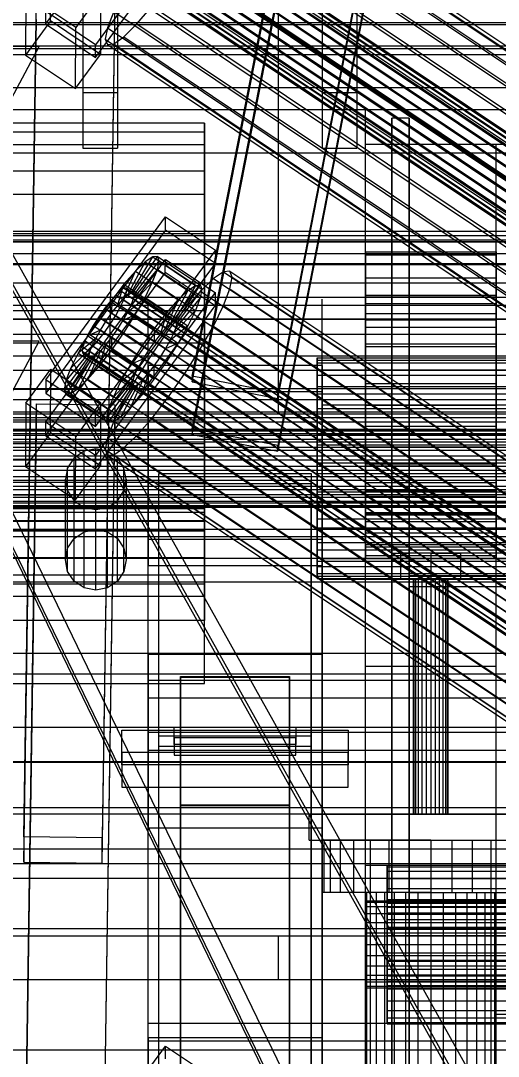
# Model space of a CAD drawing. Header units: millimetres. Extents: x -1970 to 34302, y -80068 to 6837.
# Drawn here: x -379.3 to -269.5, y -34967.7 to -34729.6 of the extents above; entities that cross this region are included whole.
import ezdxf

# ---------------------------------------------------------------- set-up
doc = ezdxf.new("R2010")
doc.units = ezdxf.units.MM
for name, color, linetype, lineweight in [('COTAS_O', 1, 'Continuous', 0), ('COTAS_P', 1, 'Continuous', 0), ('frontal_briquetadora', 7, 'Continuous', 0), ('frontal_C01', 7, 'Continuous', 0), ('frontal_C02', 7, 'Continuous', 0), ('frontal_C05', 7, 'Continuous', 0), ('frontal_C05-C07', 7, 'Continuous', 0), ('frontal_C07', 7, 'Continuous', 0), ('frontal_mezcladora', 7, 'Continuous', 0), ('frontal_tolva-C01', 7, 'Continuous', 0), ('frontal_tolva_provisional', 7, 'Continuous', 0)]:
    doc.layers.add(name, color=color, linetype=linetype, lineweight=lineweight)
doc.dimstyles.new('R19_100', dxfattribs={"dimtxt": 250, "dimasz": 150, "dimexe": 150, "dimexo": 80, "dimgap": 100, "dimtad": 1, "dimtih": 1, "dimtoh": 1, "dimdsep": 46, "dimcen": 0.09, "dimadec": 0, "dimazin": 0, "dimtfac": 1, "dimtdec": 4, "dimtofl": 0, "dimtmove": 0, "dimatfit": 3, "dimfxl": 1, "dimtolj": 1, "dimtzin": 0, "dimarcsym": 0})

# ---------------------------------------------------------------- blocks, each defined once
blk = doc.blocks.new('*D38')
at = {"layer": 'COTAS_O', "color": 0, "lineweight": -2, "transparency": 16777216}
for p, q in [((-570, -33700), (200, -33700)), ((50, -34750), (50, -33850)), ((-570, -34900), (200, -34900))]:
    blk.add_line(p, q, dxfattribs=at)
at = {"layer": 'COTAS_O', "color": 0, "transparency": 16777216}
for points in [[(25, -33850), (75, -33850), (50, -33700)], [(25, -34750), (75, -34750), (50, -34900)]]:
    blk.add_solid(points, dxfattribs=at)
at = {"layer": 'Defpoints', "color": 0, "transparency": 16777216}
for p in [(-650, -33700), (50, -33700), (-650, -34900)]:
    blk.add_point(p, dxfattribs=at)
blk = doc.blocks.new('*D39')
at = {"layer": 'COTAS_O', "color": 0, "lineweight": -2, "transparency": 16777216}
for p, q in [((-650, -34820), (-650, -34050)), ((650, -34820), (650, -34050)), ((-500, -34200), (500, -34200))]:
    blk.add_line(p, q, dxfattribs=at)
at = {"layer": 'COTAS_O', "color": 0, "transparency": 16777216}
for points in [[(-500, -34175), (-500, -34225), (-650, -34200)], [(500, -34175), (500, -34225), (650, -34200)]]:
    blk.add_solid(points, dxfattribs=at)
at = {"layer": 'Defpoints', "color": 0, "transparency": 16777216}
for p in [(650, -34200), (-650, -34900), (650, -34900)]:
    blk.add_point(p, dxfattribs=at)
blk = doc.blocks.new('*D42')
at = {"layer": 'COTAS_P', "color": 0, "lineweight": -2, "transparency": 16777216}
for p, q in [((-724, -34900), (46, -34900)), ((-104, -35850), (-104, -35050)), ((-724, -36000), (46, -36000))]:
    blk.add_line(p, q, dxfattribs=at)
at = {"layer": 'COTAS_P', "color": 0, "transparency": 16777216}
for points in [[(-129, -35050), (-79, -35050), (-104, -34900)], [(-129, -35850), (-79, -35850), (-104, -36000)]]:
    blk.add_solid(points, dxfattribs=at)
at = {"layer": 'Defpoints', "color": 0, "transparency": 16777216}
for p in [(-804, -34900), (-104, -34900), (-804, -36000)]:
    blk.add_point(p, dxfattribs=at)

msp = doc.modelspace()

# ---------------------------------------------------------------- linework, layer by layer
at = {"layer": 'frontal_briquetadora'}
for p, q in [((-320, -34736), (-320, -34680)), ((-430, -34736), (-210, -34736)), ((-430, -34736), (-320, -34736)), ((-320, -34736), (-210, -34736)), ((-320, -34760), (-320, -34736)), ((-320, -34750), (-320, -34736)), ((-430, -34750), (-210, -34750)), ((-430, -34750), (-320, -34750)), ((-320, -34750), (-210, -34750)), ((-320, -34760), (-320, -34750)), ((-490, -34760), (490, -34760)), ((-490, -34760), (340, -34760)), ((-490, -34760), (-320, -34760)), ((-490, -34940), (340, -34940)), ((-490, -34940), (490, -34940)), ((-490, -34940), (-320, -34940)), ((-320, -34950), (-320, -34940)), ((-1330, -34950), (340, -34950)), ((-1330, -34950), (-320, -34950))]:
    msp.add_line(p, q, dxfattribs=at)
at = {"layer": 'frontal_C01'}
for p, q in [((430, -34730.537), (-430, -34730.537)), ((-430, -34838.537), (-375, -34735.537)), ((-375, -34735.537), (-430, -34735.537)), ((-425, -34735.426), (425, -34735.426)), ((-373.501, -34812.183), (-345.969, -34774.74)), ((-345.981, -34777.783), (-345.969, -34774.74)), ((-345.969, -34774.74), (-334.501, -34782.393)), ((-345.981, -34777.783), (-373.513, -34815.227)), ((-334.513, -34785.437), (-345.981, -34777.783)), ((430, -34780.537), (-430, -34780.537)), ((-334.501, -34782.393), (-362.033, -34819.837)), ((-334.501, -34782.393), (-334.513, -34785.437)), ((430, -34785.537), (-430, -34785.537)), ((-373.539, -34821.923), (-346.008, -34784.48)), ((-362.045, -34822.88), (-334.513, -34785.437)), ((-354.71, -34792.719), (-350.645, -34785.05)), ((-353.892, -34792.17), (-348.918, -34783.893)), ((-353.378, -34792.129), (-347.835, -34783.807)), ((-353.205, -34792.599), (-347.47, -34784.798)), ((-350.645, -34785.05), (-352.899, -34787.201)), ((-348.918, -34783.893), (-350.645, -34785.05)), ((-350.645, -34785.05), (-340.816, -34791.61)), ((-347.835, -34783.807), (-348.918, -34783.893)), ((-348.918, -34783.893), (-339.088, -34790.453)), ((-347.847, -34786.8), (-347.47, -34784.798)), ((-347.835, -34783.807), (-338.005, -34790.367)), ((-347.47, -34784.798), (-347.835, -34783.807)), ((-347.47, -34784.798), (-337.64, -34791.358)), ((-346.02, -34787.523), (-346.008, -34784.48)), ((-346.008, -34784.48), (-334.539, -34792.133)), ((-346.02, -34787.523), (-373.551, -34824.967)), ((-355.777, -34793.737), (-352.899, -34787.201)), ((-352.899, -34787.201), (-355.525, -34790.198)), ((-353.384, -34793.547), (-347.847, -34786.8)), ((-352.899, -34787.201), (-343.069, -34793.761)), ((-348.941, -34789.676), (-347.847, -34786.8)), ((-347.847, -34786.8), (-338.017, -34793.36)), ((-334.551, -34795.177), (-346.02, -34787.523)), ((-332.629, -34787.342), (-334.938, -34788.889)), ((-331.181, -34787.227), (-332.629, -34787.342)), ((-332.629, -34787.342), (-148.32, -34910.34)), ((-330.692, -34788.553), (-331.181, -34787.227)), ((-331.181, -34787.227), (-146.872, -34910.225)), ((-355.525, -34790.198), (-358.345, -34793.837)), ((-357.021, -34795.157), (-355.525, -34790.198)), ((-355.525, -34790.198), (-345.695, -34796.758)), ((-353.902, -34794.91), (-348.941, -34789.676)), ((-350.678, -34793.229), (-348.941, -34789.676)), ((-348.941, -34789.676), (-339.111, -34796.236)), ((-334.938, -34788.889), (-337.95, -34791.764)), ((-334.938, -34788.889), (-150.629, -34911.887)), ((-331.197, -34791.229), (-330.692, -34788.553)), ((-330.692, -34788.553), (-146.383, -34911.551)), ((-334.539, -34792.133), (-362.071, -34829.577)), ((-357.415, -34792.644), (-358.659, -34794.063)), ((-356.348, -34791.625), (-357.415, -34792.644)), ((-357.415, -34792.644), (-143.617, -34935.322)), ((-355.53, -34791.077), (-356.348, -34791.625)), ((-356.348, -34791.625), (-142.549, -34934.303)), ((-355.541, -34793.816), (-355.022, -34792.454)), ((-355.017, -34791.036), (-355.53, -34791.077)), ((-355.53, -34791.077), (-141.731, -34933.755)), ((-355.022, -34792.454), (-354.844, -34791.506)), ((-355.022, -34792.454), (-141.224, -34935.132)), ((-354.844, -34791.506), (-355.017, -34791.036)), ((-355.017, -34791.036), (-141.218, -34933.714)), ((-354.844, -34791.506), (-141.045, -34934.184)), ((-354.71, -34792.719), (-353.892, -34792.17)), ((-353.892, -34792.17), (-353.378, -34792.129)), ((-344.062, -34798.73), (-353.892, -34792.17)), ((-353.205, -34792.599), (-353.384, -34793.547)), ((-343.549, -34798.689), (-353.378, -34792.129)), ((-353.378, -34792.129), (-353.205, -34792.599)), ((-343.376, -34799.159), (-353.205, -34792.599)), ((-340.816, -34791.61), (-344.88, -34799.278)), ((-339.088, -34790.453), (-344.062, -34798.73)), ((-338.005, -34790.367), (-343.549, -34798.689)), ((-337.64, -34791.358), (-343.376, -34799.159)), ((-343.069, -34793.761), (-340.816, -34791.61)), ((-337.95, -34791.764), (-341.461, -34795.771)), ((-340.816, -34791.61), (-339.088, -34790.453)), ((-339.088, -34790.453), (-338.005, -34790.367)), ((-337.64, -34791.358), (-338.017, -34793.36)), ((-338.005, -34790.367), (-337.64, -34791.358)), ((-337.95, -34791.764), (-153.641, -34914.762)), ((-334.539, -34792.133), (-334.551, -34795.177)), ((-332.659, -34795.073), (-331.197, -34791.229)), ((-331.197, -34791.229), (-146.887, -34914.227)), ((-358.345, -34793.837), (-361.166, -34797.87)), ((-358.659, -34794.063), (-359.995, -34795.787)), ((-358.659, -34794.063), (-144.861, -34936.741)), ((-358.345, -34793.837), (-358.357, -34796.881)), ((-348.515, -34800.397), (-358.345, -34793.837)), ((-357.021, -34795.157), (-355.777, -34793.737)), ((-356.363, -34795.499), (-355.541, -34793.816)), ((-355.777, -34793.737), (-354.71, -34792.719)), ((-345.947, -34800.297), (-355.777, -34793.737)), ((-355.541, -34793.816), (-141.742, -34936.494)), ((-354.725, -34796.593), (-350.678, -34793.229)), ((-353.902, -34794.91), (-354.725, -34796.593)), ((-344.88, -34799.278), (-354.71, -34792.719)), ((-353.384, -34793.547), (-353.902, -34794.91)), ((-344.073, -34801.469), (-353.902, -34794.91)), ((-343.554, -34800.107), (-353.384, -34793.547)), ((-352.938, -34797.218), (-350.678, -34793.229)), ((-350.678, -34793.229), (-340.848, -34799.789)), ((-343.069, -34793.761), (-345.947, -34800.297)), ((-345.695, -34796.758), (-343.069, -34793.761)), ((-338.017, -34793.36), (-343.554, -34800.107)), ((-338.017, -34793.36), (-339.111, -34796.236)), ((-362.083, -34832.62), (-334.551, -34795.177)), ((-359.995, -34795.787), (-361.332, -34797.698)), ((-146.196, -34938.465), (-359.995, -34795.787)), ((-359.693, -34798.791), (-358.357, -34796.881)), ((-358.68, -34799.356), (-357.434, -34797.389)), ((-358.357, -34796.881), (-357.021, -34795.157)), ((-358.357, -34796.881), (-348.527, -34803.44)), ((-357.434, -34797.389), (-356.363, -34795.499)), ((-357.434, -34797.389), (-143.635, -34940.066)), ((-347.191, -34801.717), (-357.021, -34795.157)), ((-356.363, -34795.499), (-142.565, -34938.177)), ((-354.725, -34796.593), (-355.796, -34798.482)), ((-355.796, -34798.482), (-352.938, -34797.218)), ((-355.569, -34801.37), (-352.938, -34797.218)), ((-344.895, -34803.152), (-354.725, -34796.593)), ((-352.938, -34797.218), (-343.108, -34803.777)), ((-348.515, -34800.397), (-345.695, -34796.758)), ((-345.695, -34796.758), (-347.191, -34801.717)), ((-341.461, -34795.771), (-345.231, -34800.635)), ((-339.111, -34796.236), (-344.073, -34801.469)), ((-341.461, -34795.771), (-157.152, -34918.769)), ((-339.111, -34796.236), (-340.848, -34799.789)), ((-334.981, -34799.823), (-332.659, -34795.073)), ((-332.659, -34795.073), (-148.35, -34918.071)), ((-361.166, -34797.87), (-363.797, -34802.022)), ((-362.578, -34799.665), (-363.648, -34801.554)), ((-361.332, -34797.698), (-362.578, -34799.665)), ((-362.578, -34799.665), (-148.779, -34942.342)), ((-361.332, -34797.698), (-147.533, -34940.375)), ((-359.693, -34798.791), (-361.166, -34797.87)), ((-361.166, -34797.87), (-351.336, -34804.43)), ((-360.939, -34800.758), (-359.693, -34798.791)), ((-360.017, -34801.266), (-358.68, -34799.356)), ((-349.863, -34805.351), (-359.693, -34798.791)), ((-358.68, -34799.356), (-144.881, -34942.033)), ((-355.796, -34798.482), (-357.042, -34800.449)), ((-345.966, -34805.042), (-355.796, -34798.482)), ((-344.88, -34799.278), (-345.947, -34800.297)), ((-340.848, -34799.789), (-344.895, -34803.152)), ((-344.062, -34798.73), (-344.88, -34799.278)), ((-343.549, -34798.689), (-344.062, -34798.73)), ((-343.554, -34800.107), (-343.376, -34799.159)), ((-343.376, -34799.159), (-343.549, -34798.689)), ((-340.848, -34799.789), (-343.108, -34803.777)), ((-338.003, -34805.155), (-334.981, -34799.823)), ((-334.981, -34799.823), (-150.672, -34922.821)), ((-363.797, -34802.022), (-366.057, -34806.011)), ((-363.648, -34801.554), (-364.471, -34803.237)), ((-360.939, -34800.758), (-363.797, -34802.022)), ((-363.797, -34802.022), (-353.967, -34808.582)), ((-363.648, -34801.554), (-149.85, -34944.232)), ((-362.01, -34802.647), (-360.939, -34800.758)), ((-361.352, -34802.99), (-360.017, -34801.266)), ((-351.109, -34807.318), (-360.939, -34800.758)), ((-360.017, -34801.266), (-146.218, -34943.944)), ((-358.39, -34805.403), (-355.569, -34801.37)), ((-357.042, -34800.449), (-358.378, -34802.359)), ((-357.042, -34800.449), (-355.569, -34801.37)), ((-347.212, -34807.009), (-357.042, -34800.449)), ((-355.569, -34801.37), (-345.739, -34807.93)), ((-351.336, -34804.43), (-348.515, -34800.397)), ((-345.231, -34800.635), (-349.002, -34806.027)), ((-348.527, -34803.44), (-348.515, -34800.397)), ((-347.191, -34801.717), (-348.527, -34803.44)), ((-345.947, -34800.297), (-347.191, -34801.717)), ((-160.922, -34923.633), (-345.231, -34800.635)), ((-344.895, -34803.152), (-344.073, -34801.469)), ((-344.073, -34801.469), (-343.554, -34800.107)), ((-362.833, -34804.33), (-367.794, -34809.564)), ((-362.01, -34802.647), (-366.057, -34806.011)), ((-364.471, -34803.237), (-364.989, -34804.599)), ((-364.471, -34803.237), (-150.672, -34945.915)), ((-363.664, -34805.428), (-362.596, -34804.409)), ((-363.351, -34805.692), (-362.833, -34804.33)), ((-362.833, -34804.33), (-362.01, -34802.647)), ((-353.003, -34810.89), (-362.833, -34804.33)), ((-362.596, -34804.409), (-361.352, -34802.99)), ((-362.596, -34804.409), (-148.798, -34947.087)), ((-352.18, -34809.207), (-362.01, -34802.647)), ((-361.352, -34802.99), (-147.554, -34945.668)), ((-359.714, -34804.083), (-361.21, -34809.042)), ((-359.714, -34804.083), (-360.958, -34805.503)), ((-358.378, -34802.359), (-359.714, -34804.083)), ((-349.884, -34810.643), (-359.714, -34804.083)), ((-358.378, -34802.359), (-358.39, -34805.403)), ((-348.548, -34808.919), (-358.378, -34802.359)), ((-353.967, -34808.582), (-351.336, -34804.43)), ((-351.336, -34804.43), (-349.863, -34805.351)), ((-348.527, -34803.44), (-349.863, -34805.351)), ((-345.966, -34805.042), (-344.895, -34803.152)), ((-343.108, -34803.777), (-345.966, -34805.042)), ((-343.108, -34803.777), (-345.739, -34807.93)), ((-363.53, -34806.641), (-369.265, -34814.441)), ((-363.351, -34805.692), (-368.888, -34812.44)), ((-366.057, -34806.011), (-367.794, -34809.564)), ((-362.025, -34806.521), (-366.09, -34814.19)), ((-366.057, -34806.011), (-356.228, -34812.571)), ((-364.989, -34804.599), (-365.168, -34805.547)), ((-365.168, -34805.547), (-364.995, -34806.017)), ((-365.168, -34805.547), (-151.369, -34948.225)), ((-364.995, -34806.017), (-364.482, -34805.976)), ((-364.995, -34806.017), (-151.196, -34948.695)), ((-364.989, -34804.599), (-151.191, -34947.277)), ((-364.482, -34805.976), (-363.664, -34805.428)), ((-364.482, -34805.976), (-150.683, -34948.654)), ((-360.958, -34805.503), (-363.836, -34812.039)), ((-363.664, -34805.428), (-149.865, -34948.106)), ((-363.53, -34806.641), (-363.351, -34805.692)), ((-363.357, -34807.11), (-363.53, -34806.641)), ((-353.7, -34813.201), (-363.53, -34806.641)), ((-353.521, -34812.252), (-363.351, -34805.692)), ((-362.025, -34806.521), (-362.843, -34807.07)), ((-360.958, -34805.503), (-362.025, -34806.521)), ((-352.196, -34813.081), (-362.025, -34806.521)), ((-361.21, -34809.042), (-358.39, -34805.403)), ((-351.128, -34812.063), (-360.958, -34805.503)), ((-358.39, -34805.403), (-348.56, -34811.963)), ((-349.002, -34806.027), (-352.519, -34811.578)), ((-349.863, -34805.351), (-351.109, -34807.318)), ((-349.002, -34806.027), (-164.693, -34929.025)), ((-347.212, -34807.009), (-345.966, -34805.042)), ((-341.52, -34810.706), (-338.003, -34805.155)), ((-338.003, -34805.155), (-153.694, -34928.153)), ((-363.357, -34807.11), (-368.9, -34815.433)), ((-362.843, -34807.07), (-367.817, -34815.347)), ((-363.836, -34812.039), (-361.21, -34809.042)), ((-362.843, -34807.07), (-363.357, -34807.11)), ((-353.527, -34813.67), (-363.357, -34807.11)), ((-353.014, -34813.63), (-362.843, -34807.07)), ((-361.21, -34809.042), (-351.38, -34815.602)), ((-356.228, -34812.571), (-353.967, -34808.582)), ((-356.228, -34812.571), (-352.18, -34809.207)), ((-353.967, -34808.582), (-351.109, -34807.318)), ((-352.18, -34809.207), (-353.003, -34810.89)), ((-351.109, -34807.318), (-352.18, -34809.207)), ((-349.884, -34810.643), (-348.548, -34808.919)), ((-345.739, -34807.93), (-348.56, -34811.963)), ((-348.56, -34811.963), (-348.548, -34808.919)), ((-348.548, -34808.919), (-347.212, -34807.009)), ((-345.739, -34807.93), (-347.212, -34807.009)), ((-311.15, -34808.289), (-311.15, -34807.113)), ((-311.15, -34807.113), (-311.15, -34807.665)), ((-311.15, -34807.113), (311.15, -34807.113)), ((-311.15, -34807.665), (-311.15, -34809.909)), ((-311.15, -34807.665), (311.15, -34807.665)), ((-311.15, -34811.115), (-311.15, -34808.289)), ((-311.15, -34808.289), (311.15, -34808.289)), ((-378.086, -34817.511), (-372.35, -34809.71)), ((-372.408, -34824.32), (-372.35, -34809.71)), ((-372.35, -34809.71), (-360.882, -34817.363)), ((-367.794, -34809.564), (-368.888, -34812.44)), ((-367.794, -34809.564), (-357.964, -34816.124)), ((-357.964, -34816.124), (-353.003, -34810.89)), ((-352.519, -34811.578), (-355.541, -34816.91)), ((-353.003, -34810.89), (-353.521, -34812.252)), ((-352.519, -34811.578), (-168.21, -34934.576)), ((-351.38, -34815.602), (-349.884, -34810.643)), ((-351.128, -34812.063), (-349.884, -34810.643)), ((-345.291, -34816.098), (-341.52, -34810.706)), ((-341.52, -34810.706), (-157.211, -34933.704)), ((-311.15, -34809.909), (-311.15, -34813.691)), ((-311.15, -34809.909), (311.15, -34809.909)), ((-311.15, -34815.396), (-311.15, -34811.115)), ((-311.15, -34811.115), (311.15, -34811.115)), ((-373.501, -34812.183), (-373.513, -34815.227)), ((-362.033, -34819.837), (-373.501, -34812.183)), ((-368.888, -34812.44), (-369.265, -34814.441)), ((-368.888, -34812.44), (-359.058, -34818.999)), ((-366.09, -34814.19), (-363.836, -34812.039)), ((-363.836, -34812.039), (-354.006, -34818.599)), ((-359.436, -34821.001), (-353.7, -34813.201)), ((-359.07, -34821.993), (-353.527, -34813.67)), ((-359.058, -34818.999), (-353.521, -34812.252)), ((-357.987, -34821.907), (-353.014, -34813.63)), ((-357.964, -34816.124), (-356.228, -34812.571)), ((-356.26, -34820.749), (-352.196, -34813.081)), ((-354.006, -34818.599), (-351.128, -34812.063)), ((-353.521, -34812.252), (-353.7, -34813.201)), ((-353.7, -34813.201), (-353.527, -34813.67)), ((-353.527, -34813.67), (-353.014, -34813.63)), ((-353.014, -34813.63), (-352.196, -34813.081)), ((-352.196, -34813.081), (-351.128, -34812.063)), ((-348.56, -34811.963), (-351.38, -34815.602)), ((-311.15, -34813.691), (-311.15, -34818.754)), ((-311.15, -34813.691), (311.15, -34813.691)), ((-373.513, -34815.227), (-362.045, -34822.88)), ((-369.265, -34814.441), (-368.9, -34815.433)), ((-369.265, -34814.441), (-359.436, -34821.001)), ((-368.9, -34815.433), (-367.817, -34815.347)), ((-368.9, -34815.433), (-359.07, -34821.993)), ((-367.817, -34815.347), (-366.09, -34814.19)), ((-367.817, -34815.347), (-357.987, -34821.907)), ((-366.09, -34814.19), (-356.26, -34820.749)), ((-359.058, -34818.999), (-357.964, -34816.124)), ((-351.38, -34815.602), (-354.006, -34818.599)), ((-349.061, -34820.962), (-345.291, -34816.098)), ((-345.291, -34816.098), (-160.982, -34939.096)), ((-311.15, -34820.842), (-311.15, -34815.396)), ((-311.15, -34815.396), (311.15, -34815.396)), ((-378.512, -35010.676), (-375.644, -34817.676)), ((-378.086, -34817.511), (-378.143, -34832.121)), ((-366.618, -34825.164), (-378.086, -34817.511)), ((-375.644, -34823.764), (-375.644, -34817.676)), ((-375.644, -34817.676), (-357.646, -34817.919)), ((-360.882, -34817.363), (-366.618, -34825.164)), ((-360.882, -34817.363), (-360.939, -34831.973)), ((-357.646, -34817.919), (-360.514, -35010.919)), ((-355.541, -34816.91), (-357.863, -34821.66)), ((-357.646, -34817.919), (-357.646, -34824.007)), ((-354.006, -34818.599), (-356.26, -34820.749)), ((-355.541, -34816.91), (-171.232, -34939.908)), ((-311.15, -34818.754), (-311.15, -34824.753)), ((-311.15, -34818.754), (311.15, -34818.754)), ((-362.045, -34822.88), (-362.033, -34819.837)), ((-359.436, -34821.001), (-359.058, -34818.999)), ((-359.07, -34821.993), (-359.436, -34821.001)), ((-356.26, -34820.749), (-357.987, -34821.907)), ((-352.572, -34824.969), (-349.061, -34820.962)), ((-349.061, -34820.962), (-164.752, -34943.961)), ((-311.15, -34827.082), (-311.15, -34820.842)), ((-311.15, -34820.842), (311.15, -34820.842)), ((-440, -34823.494), (440, -34823.494)), ((-373.539, -34821.923), (-373.551, -34824.967)), ((-362.071, -34829.577), (-373.539, -34821.923)), ((-357.863, -34821.66), (-359.326, -34825.504)), ((-357.987, -34821.907), (-359.07, -34821.993)), ((-357.863, -34821.66), (-173.554, -34944.658)), ((-440, -34823.69), (440, -34823.69)), ((-440, -34823.911), (440, -34823.911)), ((-440, -34824.485), (440, -34824.485)), ((-440, -34824.912), (440, -34824.912)), ((-440, -34825.825), (440, -34825.825)), ((-378.512, -35016.764), (-375.644, -34823.764)), ((-372.408, -34824.32), (-378.143, -34832.121)), ((-357.646, -34824.007), (-375.644, -34823.764)), ((-373.551, -34824.967), (-362.083, -34832.62)), ((-360.939, -34831.973), (-372.408, -34824.32)), ((-366.675, -34839.774), (-366.618, -34825.164)), ((-360.514, -35017.007), (-357.646, -34824.007)), ((-359.326, -34825.504), (-359.83, -34828.18)), ((-359.326, -34825.504), (-175.016, -34948.502)), ((-355.584, -34827.844), (-352.572, -34824.969)), ((-352.572, -34824.969), (-168.263, -34947.967)), ((-311.15, -34824.753), (-311.15, -34831.278)), ((311.15, -34824.753), (-311.15, -34824.753)), ((-440, -34826.429), (440, -34826.429)), ((-440, -34827.619), (440, -34827.619)), ((-440, -34828.359), (440, -34828.359)), ((-359.83, -34828.18), (-359.341, -34829.506)), ((-359.83, -34828.18), (-175.521, -34951.179)), ((-357.893, -34829.391), (-355.584, -34827.844)), ((-355.584, -34827.844), (-171.275, -34950.842)), ((-311.15, -34833.69), (-311.15, -34827.082)), ((-311.15, -34827.082), (311.15, -34827.082)), ((440, -34829.745), (-440, -34829.745)), ((-440, -34830.57), (440, -34830.57)), ((-362.083, -34832.62), (-362.071, -34829.577)), ((-359.341, -34829.506), (-357.893, -34829.391)), ((-359.341, -34829.506), (-175.032, -34952.504)), ((-357.893, -34829.391), (-173.584, -34952.39)), ((-440, -34832.057), (440, -34832.057)), ((-440, -34832.911), (440, -34832.911)), ((-378.143, -34832.121), (-366.675, -34839.774)), ((-366.675, -34839.774), (-360.939, -34831.973)), ((-311.15, -34831.278), (-311.15, -34837.886)), ((-311.15, -34831.278), (311.15, -34831.278)), ((-440, -34834.398), (440, -34834.398)), ((-440, -34835.223), (440, -34835.223)), ((-311.15, -34840.215), (-311.15, -34833.69)), ((-311.15, -34833.69), (311.15, -34833.69)), ((-440, -34836.609), (440, -34836.609)), ((-440, -34837.349), (440, -34837.349)), ((-311.15, -34837.886), (-311.15, -34844.126)), ((-311.15, -34837.886), (311.15, -34837.886)), ((-440, -34838.539), (440, -34838.539)), ((-440, -34839.143), (440, -34839.143)), ((-440, -34840.056), (440, -34840.056)), ((-311.15, -34846.214), (-311.15, -34840.215)), ((-311.15, -34840.215), (311.15, -34840.215)), ((-440, -34840.483), (440, -34840.483)), ((-440, -34841.057), (440, -34841.057)), ((-440, -34841.278), (440, -34841.278)), ((-440, -34841.474), (440, -34841.474)), ((-311.15, -34844.126), (-311.15, -34849.572)), ((-311.15, -34844.126), (311.15, -34844.126)), ((-450, -34846.475), (450, -34846.475)), ((-311.15, -34851.277), (-311.15, -34846.214)), ((-311.15, -34846.214), (311.15, -34846.214)), ((-311.15, -34849.572), (-311.15, -34853.853)), ((-311.15, -34849.572), (311.15, -34849.572)), ((-311.15, -34855.059), (-311.15, -34851.277)), ((-311.15, -34851.277), (311.15, -34851.277)), ((-311.15, -34853.853), (-311.15, -34856.679)), ((-311.15, -34853.853), (311.15, -34853.853)), ((-311.15, -34857.303), (-311.15, -34855.059)), ((-311.15, -34855.059), (311.15, -34855.059)), ((-311.15, -34856.679), (-311.15, -34857.855)), ((-311.15, -34856.679), (311.15, -34856.679)), ((450, -34858.65), (-450, -34858.65)), ((-311.15, -34857.855), (-311.15, -34857.303)), ((-311.15, -34857.303), (311.15, -34857.303)), ((-311.15, -34857.855), (311.15, -34857.855)), ((450, -34879.814), (-450, -34879.814)), ((-450, -34891.989), (450, -34891.989))]:
    msp.add_line(p, q, dxfattribs=at)
at = {"layer": 'frontal_C02'}
for p, q in [((-346.02, -34692.779), (-373.551, -34730.372)), ((-334.938, -34694.669), (-150.629, -34818.153)), ((-332.629, -34693.045), (-148.32, -34816.529)), ((-331.181, -34692.848), (-146.872, -34816.332)), ((-330.692, -34694.092), (-146.383, -34817.576)), ((-356.348, -34697.262), (-142.549, -34840.503)), ((-355.53, -34696.687), (-141.731, -34839.928)), ((-355.017, -34696.617), (-141.218, -34839.858)), ((-354.844, -34697.057), (-141.045, -34840.299)), ((-331.197, -34696.691), (-146.887, -34820.175)), ((-334.539, -34697.54), (-362.071, -34735.133)), ((-358.659, -34699.741), (-144.861, -34842.982)), ((-357.415, -34698.304), (-143.617, -34841.545)), ((-355.541, -34699.317), (-141.742, -34842.558)), ((-355.022, -34697.978), (-141.224, -34841.22)), ((-337.95, -34697.609), (-153.641, -34821.093)), ((-362.083, -34738.056), (-334.551, -34700.463)), ((-146.196, -34844.717), (-359.995, -34701.476)), ((-356.363, -34700.982), (-142.565, -34844.223)), ((-341.461, -34701.666), (-157.152, -34825.149)), ((-332.659, -34700.469), (-148.35, -34823.953)), ((-361.332, -34703.39), (-147.533, -34846.631)), ((-357.434, -34702.86), (-143.635, -34846.101)), ((-362.578, -34705.352), (-148.779, -34848.594)), ((-360.017, -34706.736), (-146.218, -34849.978)), ((-358.68, -34704.822), (-144.881, -34848.064)), ((-160.922, -34830.045), (-345.231, -34706.561)), ((-334.981, -34705.168), (-150.672, -34828.652)), ((-364.471, -34708.895), (-150.672, -34852.137)), ((-363.648, -34707.23), (-149.85, -34850.472)), ((-361.352, -34708.471), (-147.554, -34851.713)), ((-365.168, -34711.155), (-151.369, -34854.396)), ((-364.995, -34711.595), (-151.196, -34854.837)), ((-364.989, -34710.234), (-151.191, -34853.475)), ((-364.482, -34711.526), (-150.683, -34854.767)), ((-363.664, -34710.95), (-149.865, -34854.192)), ((-362.596, -34709.908), (-148.798, -34853.15)), ((-338.003, -34710.467), (-153.694, -34833.951)), ((-349.002, -34711.963), (-164.693, -34835.447)), ((-372.408, -34729.683), (-372.35, -34715.654)), ((-341.52, -34716.007), (-157.211, -34839.491)), ((-352.519, -34717.502), (-168.21, -34840.986)), ((-378.512, -34917.232), (-375.644, -34723.465)), ((-378.086, -34723.486), (-378.143, -34737.514)), ((-366.618, -34731.169), (-378.086, -34723.486)), ((-360.882, -34723.337), (-366.618, -34731.169)), ((-360.882, -34723.337), (-360.939, -34737.366)), ((-355.541, -34722.802), (-171.232, -34846.286)), ((-345.291, -34721.408), (-160.982, -34844.892)), ((-357.646, -34723.709), (-360.514, -34917.476)), ((-373.539, -34727.449), (-373.551, -34730.372)), ((-362.071, -34735.133), (-373.539, -34727.449)), ((-357.863, -34727.501), (-359.326, -34731.279)), ((-357.863, -34727.501), (-173.554, -34850.985)), ((-352.572, -34730.36), (-349.061, -34726.304)), ((-349.061, -34726.304), (-164.752, -34849.788)), ((-378.512, -34923.078), (-375.644, -34729.311)), ((-372.408, -34729.683), (-378.143, -34737.514)), ((-373.551, -34730.372), (-362.083, -34738.056)), ((-360.939, -34737.366), (-372.408, -34729.683)), ((-360.514, -34923.322), (-357.646, -34729.554)), ((-355.584, -34733.3), (-352.572, -34730.36)), ((-352.572, -34730.36), (-168.263, -34853.844)), ((-366.675, -34745.198), (-366.618, -34731.169)), ((-359.326, -34731.279), (-359.83, -34733.878)), ((-359.326, -34731.279), (-175.016, -34854.762)), ((-362.083, -34738.056), (-362.071, -34735.133)), ((-359.83, -34733.878), (-359.341, -34735.121)), ((-359.83, -34733.878), (-175.521, -34857.362)), ((-359.341, -34735.121), (-357.893, -34734.924)), ((-359.341, -34735.121), (-175.032, -34858.605)), ((-357.893, -34734.924), (-355.584, -34733.3)), ((-357.893, -34734.924), (-173.584, -34858.408)), ((-355.584, -34733.3), (-171.275, -34856.784)), ((-378.143, -34737.514), (-366.675, -34745.198)), ((-366.675, -34745.198), (-360.939, -34737.366)), ((430, -34793.253), (-430, -34793.253)), ((430, -34798.253), (-430, -34798.253)), ((-430, -34906.253), (-375, -34803.253)), ((-375, -34803.253), (-430, -34803.253)), ((430, -34848.253), (-430, -34848.253)), ((430, -34853.253), (-430, -34853.253)), ((-425, -34911.965), (425, -34911.965)), ((-360.514, -34917.476), (-378.512, -34917.232)), ((-378.512, -34917.232), (-378.512, -34923.078)), ((-360.514, -34923.322), (-360.514, -34917.476)), ((425, -34923.441), (-425, -34923.441)), ((-378.512, -34923.078), (-360.514, -34923.322)), ((425, -34926.812), (-425, -34926.812)), ((-425, -34938.288), (425, -34938.288)), ((-450, -34966.206), (450, -34966.206)), ((-373.501, -35002.918), (-345.969, -34965.325)), ((-345.981, -34968.248), (-345.969, -34965.325)), ((-345.969, -34965.325), (-334.501, -34973.009))]:
    msp.add_line(p, q, dxfattribs=at)
at = {"layer": 'frontal_C05'}
for p, q in [((-300, -34750), (300, -34750)), ((-300, -34758), (-300, -34750)), ((-300, -34758), (300, -34758)), ((-300, -34758), (-270, -34758)), ((-300, -34858), (-300, -34758)), ((-270, -34858), (-270, -34758)), ((-300, -34792.75), (-300, -34782.75)), ((-300, -34782.75), (-300, -34783.427)), ((-300, -34782.75), (-270, -34782.75)), ((-270, -34783.427), (-270, -34782.75)), ((-270, -34782.75), (-270, -34792.75)), ((-300, -34793.235), (-300, -34783.427)), ((-300, -34783.427), (-300, -34785.433)), ((-300, -34783.427), (-270, -34783.427)), ((-300, -34794.672), (-300, -34785.433)), ((-300, -34785.433), (-300, -34788.691)), ((-300, -34785.433), (-270, -34785.433)), ((-270, -34785.433), (-270, -34783.427)), ((-270, -34783.427), (-270, -34793.235)), ((-270, -34788.691), (-270, -34785.433)), ((-270, -34785.433), (-270, -34794.672)), ((-300, -34797.005), (-300, -34788.691)), ((-300, -34788.691), (-300, -34793.074)), ((-300, -34788.691), (-270, -34788.691)), ((-270, -34793.074), (-270, -34788.691)), ((-270, -34788.691), (-270, -34797.005)), ((-310, -34798.454), (-310, -34793.627)), ((-300, -34793.235), (-300, -34792.75)), ((-270, -34792.75), (-300, -34792.75)), ((-300, -34800.146), (-300, -34793.074)), ((-300, -34793.074), (-300, -34798.416)), ((-300, -34793.074), (-270, -34793.074)), ((-300, -34794.672), (-300, -34793.235)), ((-270, -34793.235), (-300, -34793.235)), ((-300, -34797.005), (-300, -34794.672)), ((-270, -34794.672), (-300, -34794.672)), ((-270, -34792.75), (-270, -34793.235)), ((-270, -34798.416), (-270, -34793.074)), ((-270, -34793.074), (-270, -34800.146)), ((-270, -34793.235), (-270, -34794.672)), ((-270, -34794.672), (-270, -34797.005)), ((-300, -34800.146), (-300, -34797.005)), ((-270, -34797.005), (-300, -34797.005)), ((-270, -34797.005), (-270, -34800.146)), ((-310, -34807.153), (-310, -34798.454)), ((-300, -34803.972), (-300, -34798.416)), ((-300, -34798.416), (-300, -34804.51)), ((-300, -34798.416), (-270, -34798.416)), ((-270, -34804.51), (-270, -34798.416)), ((-270, -34798.416), (-270, -34803.972)), ((-300, -34803.972), (-300, -34800.146)), ((-270, -34800.146), (-300, -34800.146)), ((-270, -34800.146), (-270, -34803.972)), ((-300, -34808.337), (-300, -34803.972)), ((-270, -34803.972), (-300, -34803.972)), ((-300, -34808.337), (-300, -34804.51)), ((-300, -34804.51), (-300, -34811.123)), ((-300, -34804.51), (-270, -34804.51)), ((-270, -34803.972), (-270, -34808.337)), ((-270, -34811.123), (-270, -34804.51)), ((-270, -34804.51), (-270, -34808.337)), ((-310, -34818), (-310, -34807.153)), ((-300, -34813.074), (-300, -34808.337)), ((-270, -34808.337), (-300, -34808.337)), ((-270, -34808.337), (-270, -34813.074)), ((-300, -34813.074), (-300, -34811.123)), ((-300, -34811.123), (-300, -34818)), ((-300, -34811.123), (-270, -34811.123)), ((-270, -34818), (-270, -34811.123)), ((-270, -34811.123), (-270, -34813.074)), ((-300, -34818), (-300, -34813.074)), ((-270, -34813.074), (-300, -34813.074)), ((-270, -34813.074), (-270, -34818)), ((-250, -34818), (-310, -34818)), ((-310, -34818), (-310, -34828.847)), ((-300, -34818), (-270, -34818)), ((-300, -34818), (-300, -34822.926)), ((-300, -34824.877), (-300, -34818)), ((-270, -34818), (-270, -34824.877)), ((-270, -34822.926), (-270, -34818)), ((-300, -34822.926), (-300, -34824.877)), ((-270, -34822.926), (-300, -34822.926)), ((-300, -34822.926), (-300, -34827.663)), ((-270, -34824.877), (-270, -34822.926)), ((-270, -34827.663), (-270, -34822.926)), ((-300, -34824.877), (-270, -34824.877)), ((-300, -34831.49), (-300, -34824.877)), ((-270, -34824.877), (-270, -34831.49)), ((-300, -34827.663), (-300, -34831.49)), ((-270, -34827.663), (-300, -34827.663)), ((-300, -34827.663), (-300, -34832.028)), ((-270, -34831.49), (-270, -34827.663)), ((-270, -34832.028), (-270, -34827.663)), ((-310, -34828.847), (-310, -34837.546)), ((-300, -34831.49), (-270, -34831.49)), ((-300, -34837.584), (-300, -34831.49)), ((-300, -34832.028), (-300, -34837.584)), ((-270, -34832.028), (-300, -34832.028)), ((-300, -34832.028), (-300, -34835.854)), ((-270, -34831.49), (-270, -34837.584)), ((-270, -34837.584), (-270, -34832.028)), ((-270, -34835.854), (-270, -34832.028)), ((-310, -34837.546), (-310, -34842.373)), ((-300, -34835.854), (-300, -34842.926)), ((-270, -34835.854), (-300, -34835.854)), ((-300, -34835.854), (-300, -34838.995)), ((-300, -34837.584), (-270, -34837.584)), ((-300, -34842.926), (-300, -34837.584)), ((-270, -34842.926), (-270, -34835.854)), ((-270, -34838.995), (-270, -34835.854)), ((-270, -34837.584), (-270, -34842.926)), ((-300, -34838.995), (-300, -34847.309)), ((-270, -34838.995), (-300, -34838.995)), ((-300, -34838.995), (-300, -34841.328)), ((-270, -34847.309), (-270, -34838.995)), ((-270, -34841.328), (-270, -34838.995)), ((-300, -34841.328), (-300, -34850.567)), ((-270, -34841.328), (-300, -34841.328)), ((-300, -34841.328), (-300, -34842.765)), ((-270, -34850.567), (-270, -34841.328)), ((-270, -34842.765), (-270, -34841.328)), ((-300, -34842.765), (-300, -34852.573)), ((-270, -34842.765), (-300, -34842.765)), ((-300, -34842.765), (-300, -34843.25)), ((-300, -34842.926), (-270, -34842.926)), ((-300, -34847.309), (-300, -34842.926)), ((-300, -34843.25), (-300, -34853.25)), ((-270, -34843.25), (-300, -34843.25)), ((-300, -34844.75), (-270, -34844.75)), ((-300, -34853.25), (-300, -34844.75)), ((-270, -34852.573), (-270, -34842.765)), ((-270, -34843.25), (-270, -34842.765)), ((-270, -34842.926), (-270, -34847.309)), ((-270, -34853.25), (-270, -34843.25)), ((-270, -34853.25), (-270, -34844.75)), ((-300, -34847.309), (-270, -34847.309)), ((-300, -34850.567), (-300, -34847.309)), ((-270, -34847.309), (-270, -34850.567)), ((-300, -34850.567), (-270, -34850.567)), ((-300, -34852.573), (-300, -34850.567)), ((-285, -34852), (-291.928, -34852)), ((-291.928, -34858), (-291.928, -34852)), ((-285, -34852), (-278.072, -34852)), ((-285, -34852), (-285, -34858)), ((-278.072, -34858), (-278.072, -34852)), ((-270, -34850.567), (-270, -34852.573)), ((-310, -34853.25), (-260, -34853.25)), ((-310, -34858), (-310, -34853.25)), ((-300, -34852.573), (-270, -34852.573)), ((-300, -34853.25), (-300, -34852.573)), ((-300, -34853.25), (-270, -34853.25)), ((-270, -34852.573), (-270, -34853.25)), ((-310, -34858), (-260, -34858)), ((-300, -34858), (-270, -34858)), ((-300, -34923.75), (-300, -34858)), ((-300, -34918), (-300, -34858)), ((-300, -34878), (-300, -34858)), ((-291.928, -34858), (-285, -34858)), ((-288.864, -34858), (-289, -34858)), ((-289, -34912), (-289, -34858)), ((-288.464, -34858), (-288.864, -34858)), ((-288.864, -34912), (-288.864, -34858)), ((-287.828, -34858), (-288.464, -34858)), ((-288.464, -34912), (-288.464, -34858)), ((-287, -34858), (-287.828, -34858)), ((-287.828, -34912), (-287.828, -34858)), ((-286.035, -34858), (-287, -34858)), ((-287, -34912), (-287, -34858)), ((-285, -34858), (-286.035, -34858)), ((-286.035, -34912), (-286.035, -34858)), ((-285, -34858), (-283.965, -34858)), ((-285, -34858), (-285, -34912)), ((-285, -34858), (-278.072, -34858)), ((-283.965, -34858), (-283, -34858)), ((-283.965, -34912), (-283.965, -34858)), ((-283, -34858), (-282.172, -34858)), ((-283, -34912), (-283, -34858)), ((-282.172, -34858), (-281.536, -34858)), ((-282.172, -34912), (-282.172, -34858)), ((-281.536, -34858), (-281.136, -34858)), ((-281.536, -34912), (-281.536, -34858)), ((-281.136, -34858), (-281, -34858)), ((-281.136, -34912), (-281.136, -34858)), ((-281, -34912), (-281, -34858)), ((-270, -34923.75), (-270, -34858)), ((-270, -34918), (-270, -34858)), ((-270, -34878), (-270, -34858)), ((-300, -34878), (-270, -34878)), ((-313, -34912), (-257, -34912)), ((-313, -34918), (-313, -34912)), ((-288.864, -34912), (-289, -34912)), ((-288.464, -34912), (-288.864, -34912)), ((-287.828, -34912), (-288.464, -34912)), ((-287, -34912), (-287.828, -34912)), ((-286.035, -34912), (-287, -34912)), ((-286.035, -34912), (-285, -34912)), ((-285, -34912), (-283.965, -34912)), ((-283.965, -34912), (-283, -34912)), ((-283, -34912), (-282.172, -34912)), ((-282.172, -34912), (-281.536, -34912)), ((-281.536, -34912), (-281.136, -34912)), ((-281.136, -34912), (-281, -34912)), ((-313, -34918), (-257, -34918)), ((-309.52, -34918), (-310, -34918)), ((-310, -34930), (-310, -34918)), ((-308.097, -34918), (-309.52, -34918)), ((-309.52, -34930), (-309.52, -34918)), ((-305.787, -34918), (-308.097, -34918)), ((-308.097, -34930), (-308.097, -34918)), ((-302.678, -34918), (-305.787, -34918)), ((-305.787, -34930), (-305.787, -34918)), ((-298.889, -34918), (-302.678, -34918)), ((-302.678, -34930), (-302.678, -34918)), ((-300, -34918), (-270, -34918)), ((-294.567, -34918), (-298.889, -34918)), ((-298.889, -34930), (-298.889, -34918)), ((-289.877, -34918), (-294.567, -34918)), ((-294.567, -34930), (-294.567, -34918)), ((-285, -34918), (-289.877, -34918)), ((-289.877, -34930), (-289.877, -34918)), ((-285, -34918), (-280.123, -34918)), ((-285, -34918), (-285, -34930)), ((-280.123, -34918), (-275.433, -34918)), ((-280.123, -34930), (-280.123, -34918)), ((-275.433, -34918), (-271.111, -34918)), ((-275.433, -34930), (-275.433, -34918)), ((-271.111, -34918), (-267.322, -34918)), ((-271.111, -34930), (-271.111, -34918)), ((-270, -34918), (270, -34918)), ((-270, -34958), (-270, -34918)), ((-300, -34923.75), (-270, -34923.75)), ((-295, -34931.75), (-295, -34923.75)), ((-295, -34923.75), (-295, -34924.101)), ((-295, -34923.75), (-265, -34923.75)), ((-295, -34931.947), (-295, -34924.101)), ((-295, -34924.101), (-295, -34925.139)), ((-295, -34924.101), (-265, -34924.101)), ((-295, -34932.53), (-295, -34925.139)), ((-295, -34925.139), (-295, -34926.826)), ((-295, -34925.139), (-265, -34925.139)), ((-295, -34933.477), (-295, -34926.826)), ((-295, -34926.826), (-295, -34929.095)), ((-295, -34926.826), (-265, -34926.826)), ((-309.52, -34930), (-310, -34930)), ((-308.097, -34930), (-309.52, -34930)), ((-305.787, -34930), (-308.097, -34930)), ((-302.678, -34930), (-305.787, -34930)), ((-298.889, -34930), (-302.678, -34930)), ((-299.712, -34930), (-300, -34930)), ((-300, -35050), (-300, -34930)), ((-298.858, -34930), (-299.712, -34930)), ((-299.712, -35050), (-299.712, -34930)), ((-294.567, -34930), (-298.889, -34930)), ((-297.472, -34930), (-298.858, -34930)), ((-298.858, -35050), (-298.858, -34930)), ((-295.607, -34930), (-297.472, -34930)), ((-297.472, -35050), (-297.472, -34930)), ((-293.334, -34930), (-295.607, -34930)), ((-295.607, -35050), (-295.607, -34930)), ((-295, -34934.752), (-295, -34929.095)), ((-295, -34929.095), (-295, -34931.861)), ((-295, -34929.095), (-265, -34929.095)), ((-289.877, -34930), (-294.567, -34930)), ((-290.74, -34930), (-293.334, -34930)), ((-293.334, -35050), (-293.334, -34930)), ((-287.926, -34930), (-290.74, -34930)), ((-290.74, -35050), (-290.74, -34930)), ((-289.877, -34930), (-285, -34930)), ((-285, -34930), (-287.926, -34930)), ((-287.926, -35050), (-287.926, -34930)), ((-285, -34930), (-282.074, -34930)), ((-285, -34930), (-285, -35050)), ((-285, -34930), (-280.123, -34930)), ((-282.074, -34930), (-279.26, -34930)), ((-282.074, -35050), (-282.074, -34930)), ((-280.123, -34930), (-275.433, -34930)), ((-279.26, -34930), (-276.666, -34930)), ((-279.26, -35050), (-279.26, -34930)), ((-276.666, -34930), (-274.393, -34930)), ((-276.666, -35050), (-276.666, -34930)), ((-275.433, -34930), (-271.111, -34930)), ((-274.393, -34930), (-272.528, -34930)), ((-274.393, -35050), (-274.393, -34930)), ((-272.528, -34930), (-271.142, -34930)), ((-272.528, -35050), (-272.528, -34930)), ((-271.142, -34930), (-270.288, -34930)), ((-271.142, -35050), (-271.142, -34930)), ((-271.111, -34930), (-267.322, -34930)), ((-270.288, -34930), (-270, -34930)), ((-270.288, -35050), (-270.288, -34930)), ((-270, -35050), (-270, -34930)), ((-300, -34932.341), (-300, -34932)), ((-250, -34932), (-300, -34932)), ((-300, -34933.34), (-300, -34932.341)), ((-250, -34932.341), (-300, -34932.341)), ((-295, -34931.947), (-295, -34931.75)), ((-265, -34931.75), (-295, -34931.75)), ((-295, -34936.305), (-295, -34931.861)), ((-295, -34931.861), (-295, -34935.016)), ((-295, -34931.861), (-265, -34931.861)), ((-295, -34932.53), (-295, -34931.947)), ((-265, -34931.947), (-295, -34931.947)), ((-295, -34933.477), (-295, -34932.53)), ((-265, -34932.53), (-295, -34932.53)), ((-300, -34934.929), (-300, -34933.34)), ((-250, -34933.34), (-300, -34933.34)), ((-300, -34937), (-300, -34934.929)), ((-250, -34934.929), (-300, -34934.929)), ((-295, -34934.752), (-295, -34933.477)), ((-265, -34933.477), (-295, -34933.477)), ((-295, -34936.305), (-295, -34934.752)), ((-265, -34934.752), (-295, -34934.752)), ((-295, -34938.077), (-295, -34935.016)), ((-295, -34935.016), (-295, -34938.44)), ((-295, -34935.016), (-265, -34935.016)), ((-300, -34939.412), (-300, -34937)), ((-250, -34937), (-300, -34937)), ((-295, -34938.077), (-295, -34936.305)), ((-265, -34936.305), (-295, -34936.305)), ((-300, -34942), (-300, -34939.412)), ((-250, -34939.412), (-300, -34939.412)), ((-295, -34940), (-295, -34938.077)), ((-265, -34938.077), (-295, -34938.077)), ((-295, -34940), (-295, -34938.44)), ((-295, -34938.44), (-295, -34942)), ((-295, -34938.44), (-265, -34938.44)), ((-295, -34942), (-295, -34940)), ((-265, -34940), (-295, -34940)), ((-300, -34942), (-300, -34944.588)), ((-300, -34942), (-250, -34942)), ((-295, -34942), (-265, -34942)), ((-295, -34942), (-295, -34944)), ((-295, -34945.56), (-295, -34942)), ((-300, -34944.588), (-300, -34947)), ((-250, -34944.588), (-300, -34944.588)), ((-295, -34944), (-295, -34945.56)), ((-265, -34944), (-295, -34944)), ((-295, -34944), (-295, -34945.923)), ((-300, -34947), (-300, -34949.071)), ((-250, -34947), (-300, -34947)), ((-295, -34945.56), (-265, -34945.56)), ((-295, -34948.984), (-295, -34945.56)), ((-295, -34945.923), (-295, -34948.984)), ((-265, -34945.923), (-295, -34945.923)), ((-295, -34945.923), (-295, -34947.695)), ((-300, -34949.071), (-300, -34950.66)), ((-250, -34949.071), (-300, -34949.071)), ((-295, -34947.695), (-295, -34952.139)), ((-265, -34947.695), (-295, -34947.695)), ((-295, -34947.695), (-295, -34949.248)), ((-295, -34948.984), (-265, -34948.984)), ((-295, -34952.139), (-295, -34948.984)), ((-295, -34949.248), (-295, -34954.905)), ((-265, -34949.248), (-295, -34949.248)), ((-295, -34949.248), (-295, -34950.523)), ((-300, -34950.66), (-300, -34951.659)), ((-250, -34950.66), (-300, -34950.66)), ((-300, -34951.659), (-300, -34952)), ((-250, -34951.659), (-300, -34951.659)), ((-250, -34952), (-300, -34952)), ((-295, -34950.523), (-295, -34957.174)), ((-265, -34950.523), (-295, -34950.523)), ((-295, -34950.523), (-295, -34951.47)), ((-295, -34951.47), (-295, -34958.861)), ((-265, -34951.47), (-295, -34951.47)), ((-295, -34951.47), (-295, -34952.053)), ((-295, -34952.053), (-295, -34959.899)), ((-265, -34952.053), (-295, -34952.053)), ((-295, -34952.053), (-295, -34952.25)), ((-295, -34952.139), (-265, -34952.139)), ((-295, -34954.905), (-295, -34952.139)), ((-295, -34952.25), (-295, -34960.25)), ((-265, -34952.25), (-295, -34952.25)), ((-295, -34954.905), (-265, -34954.905)), ((-295, -34957.174), (-295, -34954.905)), ((-295, -34957.174), (-265, -34957.174)), ((-295, -34958.861), (-295, -34957.174)), ((-295, -34958.861), (-265, -34958.861)), ((-295, -34959.899), (-295, -34958.861)), ((-270, -34958), (270, -34958)), ((-295, -34959.899), (-265, -34959.899)), ((-295, -34960.25), (-295, -34959.899)), ((-295, -34960.25), (-265, -34960.25))]:
    msp.add_line(p, q, dxfattribs=at)
at = {"layer": 'frontal_C05-C07'}
for p, q in [((-300, -34850), (-250, -34850)), ((-300, -34858), (-300, -34850)), ((-300, -34858), (-250, -34858))]:
    msp.add_line(p, q, dxfattribs=at)
at = {"layer": 'frontal_C07'}
for p, q in [((-339.815, -34811.366), (-299.815, -34607.031)), ((-339.815, -34812.653), (-299.815, -34608.318)), ((-280.185, -34610.849), (-320.185, -34815.184)), ((-320.185, -34816.471), (-280.185, -34612.136)), ((-339.815, -34823.435), (-299.815, -34619.1)), ((-339.815, -34824.722), (-299.815, -34620.387)), ((-280.185, -34622.917), (-320.185, -34827.253)), ((-320.185, -34828.54), (-280.185, -34624.205)), ((-337, -34753.152), (-387, -34753.152)), ((-337, -34758.166), (-337, -34753.152)), ((-337, -34753.152), (-337, -34755.271)), ((-337, -34755.271), (-387, -34755.271)), ((-337, -34755.271), (-337, -34764.2)), ((-337, -34758.166), (-387, -34758.166)), ((-337, -34769.548), (-337, -34758.166)), ((-337, -34764.2), (-387, -34764.2)), ((-337, -34764.2), (-337, -34778.578)), ((-337, -34769.548), (-387, -34769.548)), ((-337, -34785.566), (-337, -34769.548)), ((420, -34778.071), (-420, -34778.071)), ((420, -34779.063), (-420, -34779.063)), ((420, -34780.418), (-420, -34780.418)), ((-337, -34778.578), (-387, -34778.578)), ((-337, -34778.578), (-337, -34796.218)), ((420, -34783.242), (-420, -34783.242)), ((420, -34785.746), (-420, -34785.746)), ((-337, -34785.566), (-387, -34785.566)), ((-337, -34803.782), (-337, -34785.566)), ((420, -34789.973), (-420, -34789.973)), ((420, -34793.244), (-420, -34793.244)), ((-387, -34796.218), (-337, -34796.218)), ((-337, -34796.218), (-337, -34814.434)), ((-420, -34798.23), (420, -34798.23)), ((420, -34801.77), (-420, -34801.77)), ((-337, -34803.782), (-387, -34803.782)), ((-337, -34821.422), (-337, -34803.782)), ((420, -34806.756), (-420, -34806.756)), ((-310, -34808.917), (-350, -34808.917)), ((-350, -34808.917), (-350, -34848.787)), ((-350, -34814.951), (-350, -34808.917)), ((-310, -34848.787), (-310, -34808.917)), ((-310, -34808.917), (-310, -34814.951)), ((420, -34810.027), (-420, -34810.027)), ((-320.185, -34815.184), (-339.815, -34811.366)), ((-339.815, -34811.366), (-339.815, -34812.653)), ((-339.815, -34812.653), (-320.185, -34816.471)), ((420, -34814.254), (-420, -34814.254)), ((-337, -34814.434), (-387, -34814.434)), ((-310, -34814.951), (-350, -34814.951)), ((-350, -34814.951), (-350, -34854.822)), ((-350, -34875.296), (-350, -34814.951)), ((-337, -34814.434), (-337, -34830.452)), ((-320.185, -34816.471), (-320.185, -34815.184)), ((-310, -34854.822), (-310, -34814.951)), ((-310, -34814.951), (-310, -34875.296)), ((420, -34816.758), (-420, -34816.758)), ((420, -34819.582), (-420, -34819.582)), ((420, -34820.937), (-420, -34820.937)), ((420, -34821.929), (-420, -34821.929)), ((-337, -34821.422), (-387, -34821.422)), ((-320.185, -34827.253), (-339.815, -34823.435)), ((-339.815, -34823.435), (-339.815, -34824.722)), ((-337, -34835.8), (-337, -34821.422)), ((-339.815, -34824.722), (-320.185, -34828.54)), ((-387, -34826.841), (-337, -34826.841)), ((-362, -34828.065), (-364.679, -34828.597)), ((-359.321, -34828.597), (-362, -34828.065)), ((-362, -34846.571), (-362, -34828.065)), ((-337, -34826.841), (-337, -34846.955)), ((-337, -34826.841), (-337, -34841.792)), ((-320.185, -34828.54), (-320.185, -34827.253)), ((-337, -34830.452), (-387, -34830.452)), ((-366.95, -34830.109), (-368.467, -34832.373)), ((-364.679, -34828.597), (-366.95, -34830.109)), ((-366.95, -34848.615), (-366.95, -34830.109)), ((-364.679, -34847.102), (-364.679, -34828.597)), ((-357.05, -34830.109), (-359.321, -34828.597)), ((-359.321, -34847.102), (-359.321, -34828.597)), ((-355.533, -34832.373), (-357.05, -34830.109)), ((-357.05, -34848.615), (-357.05, -34830.109)), ((-337, -34830.452), (-337, -34841.834)), ((-368.467, -34832.373), (-369, -34835.043)), ((-368.467, -34850.878), (-368.467, -34832.373)), ((-355, -34835.043), (-355.533, -34832.373)), ((-355.533, -34850.878), (-355.533, -34832.373)), ((-369, -34835.043), (-368.467, -34837.713)), ((-369, -34853.548), (-369, -34835.043)), ((-355.533, -34837.713), (-355, -34835.043)), ((-355, -34835.043), (-355, -34853.548)), ((-347.5, -34836.093), (-347.5, -34833.68)), ((-347.5, -34833.68), (-312.5, -34833.68)), ((-347.5, -34993.161), (-347.5, -34833.68)), ((-312.5, -34833.68), (-312.5, -34836.093)), ((-312.5, -34833.68), (-312.5, -34993.161)), ((-337, -34835.8), (-387, -34835.8)), ((-368.467, -34837.713), (-366.95, -34839.976)), ((-368.467, -34856.219), (-368.467, -34837.713)), ((-357.05, -34839.976), (-355.533, -34837.713)), ((-355.533, -34856.219), (-355.533, -34837.713)), ((-312.5, -34836.093), (-347.5, -34836.093)), ((-347.5, -34995.575), (-347.5, -34836.093)), ((-337, -34844.729), (-337, -34835.8)), ((-312.5, -34995.575), (-312.5, -34836.093)), ((-387, -34838.609), (-337, -34838.609)), ((-366.95, -34839.976), (-364.679, -34841.489)), ((-366.95, -34858.482), (-366.95, -34839.976)), ((-359.321, -34841.489), (-357.05, -34839.976)), ((-357.05, -34858.482), (-357.05, -34839.976)), ((-337, -34838.609), (-337, -34853.092)), ((-337, -34838.609), (-337, -34844.59)), ((-337, -34841.792), (-387, -34841.792)), ((-337, -34841.834), (-387, -34841.834)), ((-387, -34842.597), (-337, -34842.597)), ((-364.679, -34841.489), (-362, -34842.02)), ((-364.679, -34859.995), (-364.679, -34841.489)), ((-362, -34842.02), (-359.321, -34841.489)), ((-362, -34860.526), (-362, -34842.02)), ((-359.321, -34859.995), (-359.321, -34841.489)), ((-337, -34861.907), (-337, -34841.792)), ((-337, -34841.834), (-337, -34846.848)), ((-337, -34842.597), (-337, -34857.079)), ((-337, -34842.597), (-337, -34867.515)), ((-337, -34844.59), (-387, -34844.59)), ((-337, -34844.729), (-387, -34844.729)), ((-337, -34859.073), (-337, -34844.59)), ((-337, -34846.848), (-337, -34844.729)), ((-337, -34846.848), (-387, -34846.848)), ((-337, -34846.955), (-387, -34846.955)), ((-366.95, -34848.615), (-364.679, -34847.102)), ((-364.679, -34847.102), (-362, -34846.571)), ((-362, -34846.571), (-359.321, -34847.102)), ((-359.321, -34847.102), (-357.05, -34848.615)), ((-337, -34861.907), (-337, -34846.955)), ((-368.467, -34850.878), (-366.95, -34848.615)), ((-357.05, -34848.615), (-355.533, -34850.878)), ((-350, -34848.787), (-310, -34848.787)), ((-350, -34854.822), (-350, -34848.787)), ((-310, -34854.822), (-310, -34848.787)), ((-369, -34853.548), (-368.467, -34850.878)), ((-355.533, -34850.878), (-355, -34853.548)), ((-337, -34853.092), (-387, -34853.092)), ((-368.467, -34856.219), (-369, -34853.548)), ((-355, -34853.548), (-355.533, -34856.219)), ((-337, -34859.073), (-337, -34853.092)), ((-366.95, -34858.482), (-368.467, -34856.219)), ((-355.533, -34856.219), (-357.05, -34858.482)), ((-350, -34854.822), (-310, -34854.822)), ((-350, -34915.167), (-350, -34854.822)), ((-310, -34915.167), (-310, -34854.822)), ((-337, -34857.079), (-387, -34857.079)), ((-387, -34859.073), (-337, -34859.073)), ((-364.679, -34859.995), (-366.95, -34858.482)), ((-357.05, -34858.482), (-359.321, -34859.995)), ((-337, -34881.998), (-337, -34857.079)), ((-362, -34860.526), (-364.679, -34859.995)), ((-359.321, -34859.995), (-362, -34860.526)), ((-387, -34861.907), (-337, -34861.907)), ((-337, -34867.515), (-387, -34867.515)), ((-337, -34881.998), (-337, -34867.515)), ((-310, -34875.296), (-350, -34875.296)), ((-350, -34875.296), (-350, -34915.167)), ((-350, -34971.848), (-350, -34875.296)), ((-310, -34915.167), (-310, -34875.296)), ((-310, -34875.296), (-310, -34971.848)), ((-342.5, -34910.105), (-342.5, -34880.357)), ((-342.5, -34880.357), (-317.5, -34880.357)), ((-342.5, -34880.357), (-342.5, -34979.494)), ((-317.5, -34880.571), (-342.5, -34880.571)), ((-342.5, -34880.571), (-342.5, -34909.892)), ((-342.5, -35136.604), (-342.5, -34880.571)), ((-317.5, -34880.357), (-317.5, -34910.105)), ((-317.5, -34979.494), (-317.5, -34880.357)), ((-317.5, -34909.892), (-317.5, -34880.571)), ((-317.5, -34880.571), (-317.5, -35136.604)), ((-387, -34881.998), (-337, -34881.998)), ((-350, -34885.338), (-350, -34881.25)), ((-350, -34881.25), (350, -34881.25)), ((-350, -34893.211), (-350, -34881.25)), ((350, -34885.338), (-350, -34885.338)), ((-350, -34885.338), (-350, -34897.299)), ((-344, -34894.468), (-344, -34892.055)), ((-344, -34892.055), (-316, -34892.055)), ((-344, -34896.042), (-344, -34892.055)), ((-316, -34892.055), (-316, -34894.468)), ((-316, -34892.055), (-316, -34896.042)), ((-356, -34897.83), (-356, -34892.68)), ((-356, -34892.68), (-304, -34892.68)), ((-356, -34900.654), (-356, -34892.68)), ((350, -34893.211), (-350, -34893.211)), ((-350, -34893.211), (-350, -34897.299)), ((-347.5, -34896.438), (-347.5, -34894.024)), ((-347.5, -34894.024), (-312.5, -34894.024)), ((-347.5, -35053.506), (-347.5, -34894.024)), ((-316, -34894.468), (-344, -34894.468)), ((-344, -34894.468), (-344, -34898.455)), ((-316, -34898.455), (-316, -34894.468)), ((-312.5, -34894.024), (-312.5, -34896.438)), ((-312.5, -34894.024), (-312.5, -35053.506)), ((-304, -34892.68), (-304, -34897.83)), ((-304, -34892.68), (-304, -34900.654)), ((-350, -34897.299), (350, -34897.299)), ((-312.5, -34896.438), (-347.5, -34896.438)), ((-347.5, -35055.92), (-347.5, -34896.438)), ((-316, -34896.042), (-344, -34896.042)), ((-344, -34896.042), (-344, -34898.455)), ((-316, -34898.455), (-316, -34896.042)), ((-312.5, -35055.92), (-312.5, -34896.438)), ((-304, -34897.83), (-356, -34897.83)), ((-356, -34897.83), (-356, -34905.804)), ((-344, -34898.455), (-316, -34898.455)), ((-304, -34905.804), (-304, -34897.83)), ((-304, -34900.654), (-356, -34900.654)), ((-356, -34900.654), (-356, -34905.804)), ((-304, -34905.804), (-304, -34900.654)), ((-356, -34905.804), (-304, -34905.804)), ((-342.5, -34909.892), (-317.5, -34909.892)), ((-342.5, -35165.925), (-342.5, -34909.892)), ((-317.5, -34910.105), (-342.5, -34910.105)), ((-342.5, -34910.105), (-342.5, -35009.242)), ((-317.5, -35165.925), (-317.5, -34909.892)), ((-317.5, -34910.105), (-317.5, -35009.242)), ((-350, -34915.167), (-310, -34915.167)), ((-350, -35011.718), (-350, -34915.167)), ((-310, -35011.718), (-310, -34915.167)), ((-350, -34964.188), (-350, -34960.101)), ((-350, -34960.101), (350, -34960.101)), ((-350, -34972.062), (-350, -34960.101)), ((-310, -34963.414), (-350, -34963.414)), ((-350, -34963.414), (-350, -35013.252)), ((-350, -34969.449), (-350, -34963.414)), ((-310, -35013.252), (-310, -34963.414)), ((-310, -34963.414), (-310, -34969.449)), ((350, -34964.188), (-350, -34964.188)), ((-350, -34964.188), (-350, -34976.149))]:
    msp.add_line(p, q, dxfattribs=at)
at = {"layer": 'frontal_mezcladora'}
for p, q in [((-320, -34820), (-320, -34600)), ((-365, -34709.466), (-365, -34746.089)), ((-357, -34709.466), (-357, -34746.089)), ((-310, -34709.466), (-310, -34746.089)), ((-302, -34709.466), (-302, -34746.089)), ((-625, -34730), (625, -34730)), ((-625, -34730), (-150, -34730)), ((-420, -34737.414), (240, -34737.414)), ((-420, -34745), (240, -34745)), ((-400, -34745), (220, -34745)), ((-365, -34746.089), (-365, -34758.95)), ((-365, -34746.089), (-357, -34746.089)), ((-357, -34746.089), (-357, -34758.95)), ((-310, -34746.089), (-310, -34758.95)), ((-310, -34746.089), (-302, -34746.089)), ((-302, -34746.089), (-302, -34758.95)), ((-365, -34758.95), (-357, -34758.95)), ((-310, -34758.95), (-302, -34758.95)), ((-600, -34760), (600, -34760)), ((-465, -34760), (295, -34760)), ((-400, -34780), (220, -34780)), ((-465, -34795), (295, -34795)), ((-430, -34795), (-350, -34795)), ((-350, -34820), (-350, -34795)), ((-600, -34820), (600, -34820)), ((-430, -34820), (-350, -34820)), ((-320, -34820), (-260, -34820)), ((-600, -34875), (600, -34875)), ((-750, -34900), (750, -34900)), ((-600, -34900), (600, -34900)), ((-750, -34910.5), (750, -34910.5))]:
    msp.add_line(p, q, dxfattribs=at)
at = {"layer": 'frontal_tolva-C01'}
for p, q in [((-225, -35069.495), (-600, -34398.55)), ((-600, -34398.74), (-225, -35172.996)), ((-596.4, -34398.256), (-221.4, -35069.202)), ((-221.4, -35172.513), (-596.4, -34398.256)), ((-600, -34400), (-225, -35174.256)), ((-225, -35070.945), (-600, -34400))]:
    msp.add_line(p, q, dxfattribs=at)
at = {"layer": 'frontal_tolva_provisional'}
for p, q in [((-294, -35070), (-294, -34752)), ((-294, -34752), (-294, -34852)), ((-290, -34752), (-294, -34752)), ((-290, -34852), (-290, -34752)), ((-290, -34752), (-290, -35070)), ((-294, -34852), (-294, -35170)), ((-294, -34852), (-290, -34852)), ((-290, -34852), (-290, -35170)), ((290, -34852), (-290, -34852)), ((-290, -34857.142), (-290, -34852)), ((-290, -34857.142), (290, -34857.142)), ((-290, -35175.142), (-290, -34857.142)), ((-290, -34859.713), (-290, -34857.142)), ((-290, -34859.713), (290, -34859.713)), ((-290, -35177.713), (-290, -34859.713)), ((-824, -34900), (-300, -34900)), ((-824, -34900), (824, -34900)), ((-804, -34900), (-300, -34900)), ((-804, -34900), (804, -34900)), ((-300, -35450), (-300, -34900)), ((-300, -34920), (-300, -34900)), ((-824, -34920), (-300, -34920)), ((-824, -34920), (824, -34920))]:
    msp.add_line(p, q, dxfattribs=at)

# ---------------------------------------------------------------- dimensions: what is measured, and where the dimension line sits
at = {"layer": 'COTAS_O'}
for p2, distance, picture, middle in [((-650, -33700), -700, '*D38', (50, -34300)), ((650, -34900), 700, '*D39', (0, -34200))]:
    dim = msp.add_aligned_dim(p1=(-650, -34900), p2=p2, distance=distance, text='<> O', dimstyle='R19_100', dxfattribs=at)
    dim.commit()
    dim.dimension.update_dxf_attribs({"geometry": picture, "text_midpoint": middle})
at = {"layer": 'COTAS_P'}
dim = msp.add_aligned_dim(p1=(-804, -36000), p2=(-804, -34900), distance=-700, text='<> P', dimstyle='R19_100', dxfattribs=at)
dim.commit()
dim.dimension.update_dxf_attribs({"geometry": '*D42', "text_midpoint": (-104, -35450)})

doc.saveas('drawing.dxf')
